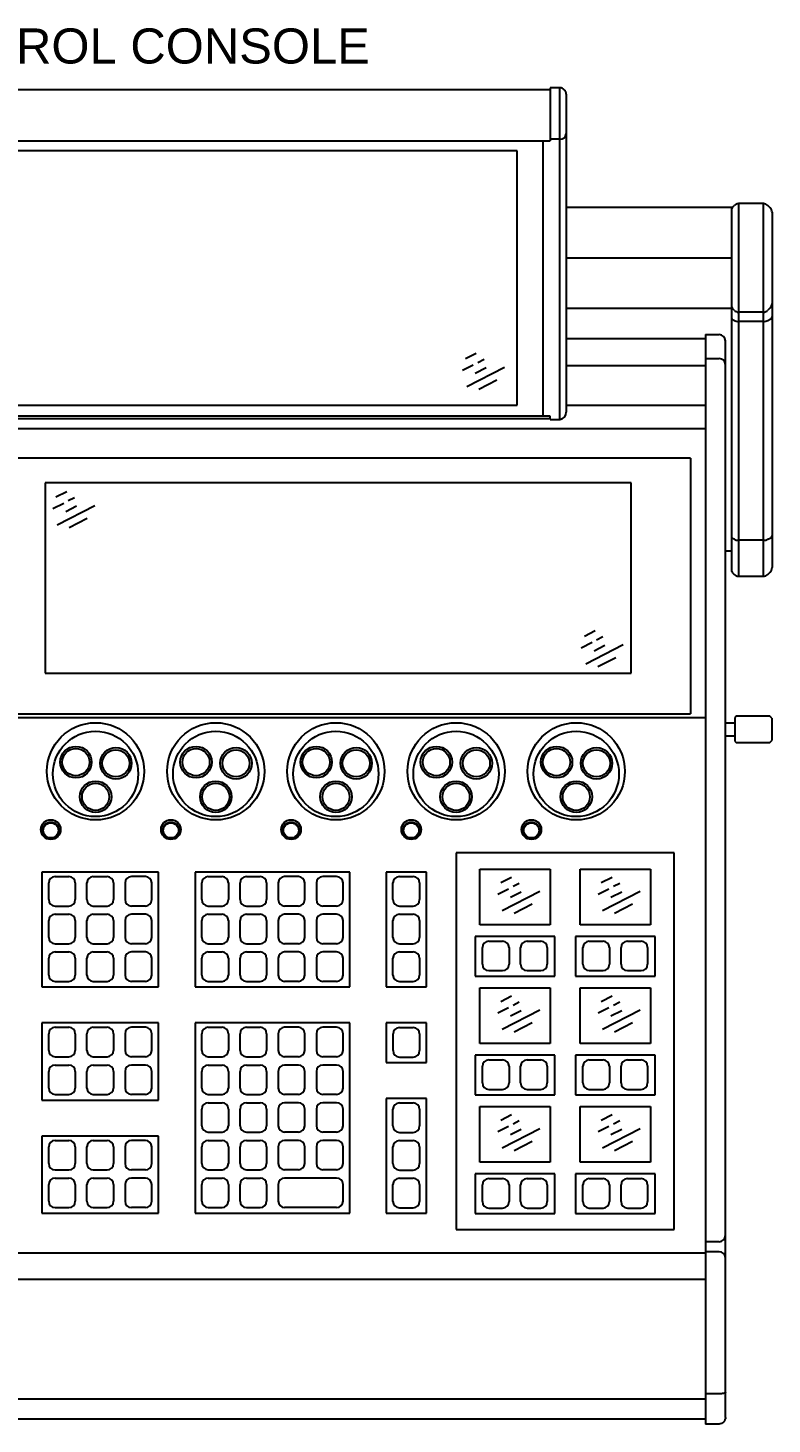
# Model space of a CAD drawing. Extents: x -49 to 275, y -8 to 142.
# Drawn here: x 237.09 to 251.68, y 16.34 to 43.7 of the extents above; entities that cross this region are included whole.
import ezdxf
from ezdxf.enums import TextEntityAlignment as Align

# ---------------------------------------------------------------- set-up
doc = ezdxf.new("R2010")
doc.units = 0
doc.header["$LTSCALE"] = 0.5
doc.header["$MEASUREMENT"] = 0
doc.layers.add('OBJECT', color=7, linetype='CONTINUOUS')
doc.layers.add('RISER', color=7, linetype='CONTINUOUS')
doc.styles.add('ARIAL', font='arial.ttf')

# ---------------------------------------------------------------- blocks, each defined once
blk = doc.blocks.new('*U74')
at = {"layer": 'RISER'}
for p, q in [((-11.092, 13.026), (11.073, 13.026)), ((14.118, 8.224), (14.118, -13.13)), ((14.118, 8.224), (14.386, 8.224)), ((11.388, 8.146), (14.118, 8.146)), ((14.511, -13), (14.511, 8.099)), ((9.414, 7.751), (9.626, 7.86)), ((9.656, 7.679), (9.778, 7.742)), ((14.118, 7.751), (14.386, 7.751)), ((9.354, 7.524), (9.566, 7.633)), ((9.441, 7.208), (10.177, 7.586)), ((9.605, 7.466), (9.817, 7.575)), ((14.118, 7.612), (11.388, 7.612)), ((9.676, 7.154), (10.029, 7.335)), ((14.118, 6.83), (11.388, 6.83)), ((14.118, 6.374), (-14.098, 6.374)), ((13.829, 5.8), (-13.79, 5.8)), ((13.829, 5.8), (13.829, 0.788)), ((12.664, 5.315), (1.174, 5.315)), ((1.174, 5.315), (1.174, 1.584)), ((12.664, 1.584), (12.664, 5.315)), ((1.386, 5.041), (1.598, 5.15)), ((1.627, 4.969), (1.749, 5.031)), ((1.325, 4.814), (1.537, 4.922)), ((1.412, 4.497), (2.149, 4.875)), ((1.577, 4.755), (1.789, 4.864)), ((1.647, 4.443), (2, 4.625)), ((11.684, 2.085), (11.896, 2.194)), ((11.745, 2.313), (11.956, 2.421)), ((11.986, 2.24), (12.108, 2.303)), ((11.771, 1.769), (12.507, 2.147)), ((11.936, 2.027), (12.147, 2.136)), ((12.006, 1.715), (12.359, 1.896)), ((1.174, 1.584), (12.664, 1.584)), ((-14.098, 0.72), (14.118, 0.72)), ((-13.79, 0.788), (13.829, 0.788)), ((13.503, -1.932), (9.231, -1.932)), ((9.231, -1.932), (9.231, -9.319)), ((13.503, -9.319), (13.503, -1.932)), ((3.395, -2.314), (1.111, -2.314)), ((1.111, -2.314), (1.111, -4.563)), ((1.368, -2.399), (1.64, -2.399)), ((2.117, -2.399), (2.389, -2.399)), ((3.138, -2.399), (2.866, -2.399)), ((3.395, -4.563), (3.395, -2.314)), ((7.145, -2.314), (4.113, -2.314)), ((4.113, -2.314), (4.113, -4.563)), ((4.37, -2.399), (4.641, -2.399)), ((5.119, -2.399), (5.39, -2.399)), ((6.139, -2.399), (5.868, -2.399)), ((6.888, -2.399), (6.617, -2.399)), ((7.145, -4.563), (7.145, -2.314)), ((8.649, -2.314), (7.861, -2.314)), ((7.861, -2.314), (7.861, -4.563)), ((8.118, -2.399), (8.39, -2.399)), ((8.649, -4.563), (8.649, -2.314)), ((9.693, -3.344), (9.693, -2.257)), ((9.693, -2.257), (11.073, -2.257)), ((10.106, -2.519), (10.318, -2.41)), ((11.073, -2.257), (11.073, -3.344)), ((11.661, -2.257), (13.042, -2.257)), ((11.661, -3.344), (11.661, -2.257)), ((12.075, -2.519), (12.287, -2.41)), ((13.042, -2.257), (13.042, -3.344)), ((1.243, -2.852), (1.243, -2.524)), ((1.765, -2.524), (1.765, -2.852)), ((1.992, -2.852), (1.992, -2.524)), ((2.514, -2.524), (2.514, -2.852)), ((2.741, -2.524), (2.741, -2.852)), ((3.263, -2.852), (3.263, -2.524)), ((4.245, -2.852), (4.245, -2.524)), ((4.766, -2.524), (4.766, -2.852)), ((4.994, -2.852), (4.994, -2.524)), ((5.515, -2.524), (5.515, -2.852)), ((5.743, -2.524), (5.743, -2.852)), ((6.264, -2.852), (6.264, -2.524)), ((6.492, -2.524), (6.492, -2.852)), ((7.013, -2.852), (7.013, -2.524)), ((7.993, -2.852), (7.993, -2.524)), ((8.515, -2.524), (8.515, -2.852)), ((10.046, -2.746), (10.258, -2.637)), ((10.133, -3.062), (10.869, -2.684)), ((10.297, -2.804), (10.509, -2.696)), ((10.348, -2.591), (10.47, -2.528)), ((12.014, -2.746), (12.226, -2.637)), ((12.101, -3.062), (12.838, -2.684)), ((12.266, -2.804), (12.478, -2.696)), ((12.316, -2.591), (12.438, -2.528)), ((1.368, -2.977), (1.64, -2.977)), ((2.117, -2.977), (2.389, -2.977)), ((3.138, -2.977), (2.866, -2.977)), ((4.37, -2.977), (4.641, -2.977)), ((5.119, -2.977), (5.39, -2.977)), ((6.139, -2.977), (5.868, -2.977)), ((6.888, -2.977), (6.617, -2.977)), ((8.118, -2.977), (8.39, -2.977)), ((10.368, -3.116), (10.721, -2.935)), ((12.337, -3.116), (12.689, -2.935)), ((1.243, -3.591), (1.243, -3.263)), ((1.368, -3.138), (1.64, -3.138)), ((1.765, -3.263), (1.765, -3.591)), ((1.992, -3.591), (1.992, -3.263)), ((2.117, -3.138), (2.389, -3.138)), ((2.514, -3.263), (2.514, -3.591)), ((2.741, -3.263), (2.741, -3.591)), ((3.138, -3.138), (2.866, -3.138)), ((3.263, -3.591), (3.263, -3.263)), ((4.245, -3.591), (4.245, -3.263)), ((4.37, -3.138), (4.641, -3.138)), ((4.766, -3.263), (4.766, -3.591)), ((4.994, -3.591), (4.994, -3.263)), ((5.119, -3.138), (5.39, -3.138)), ((5.515, -3.263), (5.515, -3.591)), ((5.743, -3.263), (5.743, -3.591)), ((6.139, -3.138), (5.868, -3.138)), ((6.264, -3.591), (6.264, -3.263)), ((6.492, -3.263), (6.492, -3.591)), ((6.888, -3.138), (6.617, -3.138)), ((7.013, -3.591), (7.013, -3.263)), ((7.993, -3.591), (7.993, -3.263)), ((8.118, -3.138), (8.39, -3.138)), ((8.515, -3.263), (8.515, -3.591)), ((11.073, -3.344), (9.693, -3.344)), ((13.042, -3.344), (11.661, -3.344)), ((1.368, -3.716), (1.64, -3.716)), ((2.117, -3.716), (2.389, -3.716)), ((3.138, -3.716), (2.866, -3.716)), ((4.37, -3.716), (4.641, -3.716)), ((5.119, -3.716), (5.39, -3.716)), ((6.139, -3.716), (5.868, -3.716)), ((6.888, -3.716), (6.617, -3.716)), ((8.118, -3.716), (8.39, -3.716)), ((11.165, -3.576), (9.601, -3.576)), ((9.601, -3.576), (9.601, -4.351)), ((9.746, -4.118), (9.746, -3.791)), ((9.871, -3.666), (10.143, -3.666)), ((10.268, -3.791), (10.268, -4.118)), ((10.496, -4.118), (10.496, -3.791)), ((10.621, -3.666), (10.893, -3.666)), ((11.018, -3.791), (11.018, -4.118)), ((11.165, -4.351), (11.165, -3.576)), ((13.134, -3.576), (11.569, -3.576)), ((11.569, -3.576), (11.569, -4.351)), ((11.715, -4.118), (11.715, -3.791)), ((11.84, -3.666), (12.111, -3.666)), ((12.236, -3.791), (12.236, -4.118)), ((12.465, -4.118), (12.465, -3.791)), ((12.59, -3.666), (12.861, -3.666)), ((12.986, -3.791), (12.986, -4.118)), ((13.134, -4.351), (13.134, -3.576)), ((1.243, -4.329), (1.243, -4.002)), ((1.368, -3.877), (1.64, -3.877)), ((1.765, -4.002), (1.765, -4.329)), ((1.992, -4.329), (1.992, -4.002)), ((2.117, -3.877), (2.389, -3.877)), ((2.514, -4.002), (2.514, -4.329)), ((2.741, -4.002), (2.741, -4.329)), ((3.138, -3.877), (2.866, -3.877)), ((3.263, -4.329), (3.263, -4.002)), ((4.245, -4.329), (4.245, -4.002)), ((4.37, -3.877), (4.641, -3.877)), ((4.766, -4.002), (4.766, -4.329)), ((4.994, -4.329), (4.994, -4.002)), ((5.119, -3.877), (5.39, -3.877)), ((5.515, -4.002), (5.515, -4.329)), ((5.743, -4.002), (5.743, -4.329)), ((6.139, -3.877), (5.868, -3.877)), ((6.264, -4.329), (6.264, -4.002)), ((6.492, -4.002), (6.492, -4.329)), ((6.888, -3.877), (6.617, -3.877)), ((7.013, -4.329), (7.013, -4.002)), ((7.993, -4.329), (7.993, -4.002)), ((8.118, -3.877), (8.39, -3.877)), ((8.515, -4.002), (8.515, -4.329)), ((9.601, -4.351), (11.165, -4.351)), ((9.871, -4.243), (10.143, -4.243)), ((10.621, -4.243), (10.893, -4.243)), ((11.569, -4.351), (13.134, -4.351)), ((11.84, -4.243), (12.111, -4.243)), ((12.59, -4.243), (12.861, -4.243)), ((1.111, -4.563), (3.395, -4.563)), ((1.368, -4.454), (1.64, -4.454)), ((2.117, -4.454), (2.389, -4.454)), ((3.138, -4.454), (2.866, -4.454)), ((4.113, -4.563), (7.145, -4.563)), ((4.37, -4.454), (4.641, -4.454)), ((5.119, -4.454), (5.39, -4.454)), ((6.139, -4.454), (5.868, -4.454)), ((6.888, -4.454), (6.617, -4.454)), ((7.861, -4.563), (8.649, -4.563)), ((8.118, -4.454), (8.39, -4.454)), ((9.693, -4.583), (11.073, -4.583)), ((9.693, -5.671), (9.693, -4.583)), ((11.073, -4.583), (11.073, -5.671)), ((11.661, -4.583), (13.042, -4.583)), ((11.661, -5.671), (11.661, -4.583)), ((13.042, -4.583), (13.042, -5.671)), ((10.106, -4.845), (10.318, -4.736)), ((10.348, -4.917), (10.47, -4.855)), ((12.075, -4.845), (12.287, -4.736)), ((12.316, -4.917), (12.438, -4.855)), ((10.046, -5.072), (10.258, -4.964)), ((10.133, -5.389), (10.869, -5.011)), ((10.297, -5.131), (10.509, -5.022)), ((12.014, -5.072), (12.226, -4.964)), ((12.101, -5.389), (12.838, -5.011)), ((12.266, -5.131), (12.478, -5.022)), ((3.395, -5.269), (1.111, -5.269)), ((1.111, -5.269), (1.111, -6.779)), ((1.368, -5.354), (1.64, -5.354)), ((2.117, -5.354), (2.389, -5.354)), ((3.138, -5.354), (2.866, -5.354)), ((3.395, -6.779), (3.395, -5.269)), ((7.145, -5.269), (4.113, -5.269)), ((4.113, -5.269), (4.113, -8.995)), ((4.37, -5.354), (4.641, -5.354)), ((5.119, -5.354), (5.39, -5.354)), ((6.139, -5.354), (5.868, -5.354)), ((6.888, -5.354), (6.617, -5.354)), ((7.145, -8.995), (7.145, -5.269)), ((8.649, -5.269), (7.861, -5.269)), ((7.861, -5.269), (7.861, -6.044)), ((8.119, -5.359), (8.391, -5.359)), ((8.649, -6.044), (8.649, -5.269)), ((10.368, -5.442), (10.721, -5.261)), ((12.337, -5.442), (12.689, -5.261)), ((1.243, -5.807), (1.243, -5.479)), ((1.765, -5.479), (1.765, -5.807)), ((1.992, -5.807), (1.992, -5.479)), ((2.514, -5.479), (2.514, -5.807)), ((2.741, -5.479), (2.741, -5.807)), ((3.263, -5.807), (3.263, -5.479)), ((4.245, -5.807), (4.245, -5.479)), ((4.766, -5.479), (4.766, -5.807)), ((4.994, -5.807), (4.994, -5.479)), ((5.515, -5.479), (5.515, -5.807)), ((5.743, -5.479), (5.743, -5.807)), ((6.264, -5.807), (6.264, -5.479)), ((6.492, -5.479), (6.492, -5.807)), ((7.013, -5.807), (7.013, -5.479)), ((7.994, -5.811), (7.994, -5.484)), ((8.516, -5.484), (8.516, -5.811)), ((11.073, -5.671), (9.693, -5.671)), ((13.042, -5.671), (11.661, -5.671)), ((1.368, -5.932), (1.64, -5.932)), ((2.117, -5.932), (2.389, -5.932)), ((3.138, -5.932), (2.866, -5.932)), ((4.37, -5.932), (4.641, -5.932)), ((5.119, -5.932), (5.39, -5.932)), ((6.139, -5.932), (5.868, -5.932)), ((6.888, -5.932), (6.617, -5.932)), ((8.119, -5.936), (8.391, -5.936)), ((11.165, -5.902), (9.601, -5.902)), ((9.601, -5.902), (9.601, -6.678)), ((9.871, -5.992), (10.143, -5.992)), ((10.621, -5.992), (10.893, -5.992)), ((11.165, -6.678), (11.165, -5.902)), ((13.134, -5.902), (11.569, -5.902)), ((11.569, -5.902), (11.569, -6.678)), ((11.84, -5.992), (12.111, -5.992)), ((12.59, -5.992), (12.861, -5.992)), ((13.134, -6.678), (13.134, -5.902)), ((1.243, -6.545), (1.243, -6.218)), ((1.368, -6.093), (1.64, -6.093)), ((1.765, -6.218), (1.765, -6.545)), ((1.992, -6.545), (1.992, -6.218)), ((2.117, -6.093), (2.389, -6.093)), ((2.514, -6.218), (2.514, -6.545)), ((2.741, -6.218), (2.741, -6.545)), ((3.138, -6.093), (2.866, -6.093)), ((3.263, -6.545), (3.263, -6.218)), ((4.245, -6.545), (4.245, -6.218)), ((4.37, -6.093), (4.641, -6.093)), ((4.766, -6.218), (4.766, -6.545)), ((4.994, -6.545), (4.994, -6.218)), ((5.119, -6.093), (5.39, -6.093)), ((5.515, -6.218), (5.515, -6.545)), ((5.743, -6.218), (5.743, -6.545)), ((6.139, -6.093), (5.868, -6.093)), ((6.264, -6.545), (6.264, -6.218)), ((6.492, -6.218), (6.492, -6.545)), ((6.888, -6.093), (6.617, -6.093)), ((7.013, -6.545), (7.013, -6.218)), ((7.861, -6.044), (8.649, -6.044)), ((9.746, -6.445), (9.746, -6.117)), ((10.268, -6.117), (10.268, -6.445)), ((10.496, -6.445), (10.496, -6.117)), ((11.018, -6.117), (11.018, -6.445)), ((11.715, -6.445), (11.715, -6.117)), ((12.236, -6.117), (12.236, -6.445)), ((12.465, -6.445), (12.465, -6.117)), ((12.986, -6.117), (12.986, -6.445)), ((1.111, -6.779), (3.395, -6.779)), ((1.368, -6.67), (1.64, -6.67)), ((2.117, -6.67), (2.389, -6.67)), ((3.138, -6.67), (2.866, -6.67)), ((4.37, -6.67), (4.641, -6.67)), ((4.37, -6.831), (4.641, -6.831)), ((5.119, -6.67), (5.39, -6.67)), ((5.119, -6.831), (5.39, -6.831)), ((6.139, -6.67), (5.868, -6.67)), ((6.139, -6.831), (5.868, -6.831)), ((6.888, -6.67), (6.617, -6.67)), ((6.888, -6.831), (6.617, -6.831)), ((8.649, -6.75), (7.861, -6.75)), ((7.861, -6.75), (7.861, -8.999)), ((8.118, -6.835), (8.39, -6.835)), ((8.649, -8.999), (8.649, -6.75)), ((9.601, -6.678), (11.165, -6.678)), ((9.871, -6.57), (10.143, -6.57)), ((10.621, -6.57), (10.893, -6.57)), ((11.569, -6.678), (13.134, -6.678)), ((11.84, -6.57), (12.111, -6.57)), ((12.59, -6.57), (12.861, -6.57)), ((4.245, -7.284), (4.245, -6.956)), ((4.766, -6.956), (4.766, -7.284)), ((4.994, -7.284), (4.994, -6.956)), ((5.515, -6.956), (5.515, -7.284)), ((5.743, -6.956), (5.743, -7.284)), ((6.264, -7.284), (6.264, -6.956)), ((6.492, -6.956), (6.492, -7.284)), ((7.013, -7.284), (7.013, -6.956)), ((7.993, -7.288), (7.993, -6.96)), ((8.515, -6.96), (8.515, -7.288)), ((9.693, -6.909), (11.073, -6.909)), ((9.693, -7.997), (9.693, -6.909)), ((10.106, -7.171), (10.318, -7.062)), ((11.073, -6.909), (11.073, -7.997)), ((11.661, -6.909), (13.042, -6.909)), ((11.661, -7.997), (11.661, -6.909)), ((12.075, -7.171), (12.287, -7.062)), ((13.042, -6.909), (13.042, -7.997)), ((10.046, -7.399), (10.258, -7.29)), ((10.133, -7.715), (10.869, -7.337)), ((10.297, -7.457), (10.509, -7.348)), ((10.348, -7.244), (10.47, -7.181)), ((12.014, -7.399), (12.226, -7.29)), ((12.101, -7.715), (12.838, -7.337)), ((12.266, -7.457), (12.478, -7.348)), ((12.316, -7.244), (12.438, -7.181)), ((3.395, -7.487), (1.111, -7.487)), ((1.111, -7.487), (1.111, -8.997)), ((1.368, -7.572), (1.64, -7.572)), ((2.117, -7.572), (2.389, -7.572)), ((3.138, -7.572), (2.866, -7.572)), ((3.395, -8.997), (3.395, -7.487)), ((4.37, -7.409), (4.641, -7.409)), ((4.37, -7.57), (4.641, -7.57)), ((5.119, -7.409), (5.39, -7.409)), ((5.119, -7.57), (5.39, -7.57)), ((6.139, -7.409), (5.868, -7.409)), ((6.139, -7.57), (5.868, -7.57)), ((6.888, -7.409), (6.617, -7.409)), ((6.888, -7.57), (6.617, -7.57)), ((8.118, -7.413), (8.39, -7.413)), ((8.118, -7.574), (8.39, -7.574)), ((10.368, -7.769), (10.721, -7.588)), ((12.337, -7.769), (12.689, -7.588)), ((1.243, -8.024), (1.243, -7.697)), ((1.765, -7.697), (1.765, -8.024)), ((1.992, -8.024), (1.992, -7.697)), ((2.514, -7.697), (2.514, -8.024)), ((2.741, -7.697), (2.741, -8.024)), ((3.263, -8.024), (3.263, -7.697)), ((4.245, -8.022), (4.245, -7.695)), ((4.766, -7.695), (4.766, -8.022)), ((4.994, -8.022), (4.994, -7.695)), ((5.515, -7.695), (5.515, -8.022)), ((5.743, -7.695), (5.743, -8.022)), ((6.264, -8.022), (6.264, -7.695)), ((6.492, -7.695), (6.492, -8.022)), ((7.013, -8.022), (7.013, -7.695)), ((7.993, -8.026), (7.993, -7.699)), ((8.515, -7.699), (8.515, -8.026)), ((1.368, -8.149), (1.64, -8.149)), ((2.117, -8.149), (2.389, -8.149)), ((3.138, -8.149), (2.866, -8.149)), ((4.37, -8.147), (4.641, -8.147)), ((5.119, -8.147), (5.39, -8.147)), ((6.139, -8.147), (5.868, -8.147)), ((6.888, -8.147), (6.617, -8.147)), ((8.118, -8.151), (8.39, -8.151)), ((11.073, -7.997), (9.693, -7.997)), ((13.042, -7.997), (11.661, -7.997)), ((1.243, -8.763), (1.243, -8.435)), ((1.368, -8.31), (1.64, -8.31)), ((1.765, -8.435), (1.765, -8.763)), ((1.992, -8.763), (1.992, -8.435)), ((2.117, -8.31), (2.389, -8.31)), ((2.514, -8.435), (2.514, -8.763)), ((2.741, -8.435), (2.741, -8.763)), ((3.138, -8.31), (2.866, -8.31)), ((3.263, -8.763), (3.263, -8.435)), ((4.245, -8.761), (4.245, -8.433)), ((4.37, -8.308), (4.641, -8.308)), ((4.766, -8.433), (4.766, -8.761)), ((4.994, -8.761), (4.994, -8.433)), ((5.119, -8.308), (5.39, -8.308)), ((5.515, -8.433), (5.515, -8.761)), ((5.743, -8.433), (5.743, -8.761)), ((6.888, -8.308), (5.868, -8.308)), ((7.013, -8.761), (7.013, -8.433)), ((7.993, -8.765), (7.993, -8.437)), ((8.118, -8.312), (8.39, -8.312)), ((8.515, -8.437), (8.515, -8.765)), ((11.165, -8.228), (9.601, -8.228)), ((9.601, -8.228), (9.601, -9.004)), ((9.746, -8.771), (9.746, -8.443)), ((9.871, -8.318), (10.143, -8.318)), ((10.268, -8.443), (10.268, -8.771)), ((10.496, -8.771), (10.496, -8.443)), ((10.621, -8.318), (10.893, -8.318)), ((11.018, -8.443), (11.018, -8.771)), ((11.165, -9.004), (11.165, -8.228)), ((13.134, -8.228), (11.569, -8.228)), ((11.569, -8.228), (11.569, -9.004)), ((11.715, -8.771), (11.715, -8.443)), ((11.84, -8.318), (12.111, -8.318)), ((12.236, -8.443), (12.236, -8.771)), ((12.465, -8.771), (12.465, -8.443)), ((12.59, -8.318), (12.861, -8.318)), ((12.986, -8.443), (12.986, -8.771)), ((13.134, -9.004), (13.134, -8.228)), ((1.111, -8.997), (3.395, -8.997)), ((1.368, -8.888), (1.64, -8.888)), ((2.117, -8.888), (2.389, -8.888)), ((3.138, -8.888), (2.866, -8.888)), ((4.113, -8.995), (7.145, -8.995)), ((4.37, -8.886), (4.641, -8.886)), ((5.119, -8.886), (5.39, -8.886)), ((6.888, -8.886), (5.868, -8.886)), ((7.861, -8.999), (8.649, -8.999)), ((8.118, -8.89), (8.39, -8.89)), ((9.601, -9.004), (11.165, -9.004)), ((9.871, -8.896), (10.143, -8.896)), ((10.621, -8.896), (10.893, -8.896)), ((11.569, -9.004), (13.134, -9.004)), ((11.84, -8.896), (12.111, -8.896)), ((12.59, -8.896), (12.861, -8.896)), ((9.231, -9.319), (13.503, -9.319)), ((14.386, -9.557), (14.118, -9.557)), ((-14.098, -9.774), (14.118, -9.774)), ((14.386, -9.754), (14.118, -9.754)), ((14.118, -10.294), (-14.098, -10.294)), ((14.386, -12.538), (14.118, -12.538)), ((14.118, -12.645), (-14.098, -12.645)), ((-14.098, -13.026), (14.118, -13.026)), ((14.386, -13.13), (14.118, -13.13))]:
    blk.add_line(p, q, dxfattribs=at)
at = {"layer": 'RISER', "color": 7, "linetype": 'Continuous', "lineweight": 25}
for p, q in [((11.231, 13.058), (11.073, 13.058)), ((11.073, 13.058), (11.073, 12.021)), ((11.263, 13.059), (11.231, 13.059)), ((11.263, 6.562), (11.263, 13.056)), ((11.388, 12.932), (11.388, 6.702)), ((11.263, 12.052), (11.073, 12.052)), ((-11.092, 12.021), (11.073, 12.021)), ((10.427, 11.824), (-10.447, 11.824)), ((10.427, 6.839), (10.427, 11.824)), ((10.937, 6.626), (10.937, 12.021)), ((14.638, 10.711), (11.388, 10.711)), ((14.638, 3.58), (14.638, 10.711)), ((14.649, 10.722), (14.68, 10.753)), ((15.255, 10.789), (14.768, 10.789)), ((14.768, 10.789), (14.768, 3.485)), ((15.255, 3.485), (15.255, 10.789)), ((15.388, 10.708), (15.343, 10.753)), ((15.425, 10.62), (15.425, 3.655)), ((11.388, 9.726), (14.638, 9.726)), ((11.388, 8.742), (14.638, 8.742)), ((14.68, 8.7), (14.649, 8.731)), ((14.68, 8.498), (14.649, 8.514)), ((15.255, 8.663), (14.768, 8.663)), ((15.388, 8.745), (15.343, 8.7)), ((15.343, 8.498), (15.388, 8.522)), ((15.255, 8.478), (14.768, 8.478)), ((11.073, 6.626), (-11.092, 6.626)), ((-11.092, 6.579), (11.073, 6.579)), ((-10.447, 6.839), (10.427, 6.839)), ((11.073, 6.562), (11.073, 6.626)), ((11.073, 6.561), (11.231, 6.561)), ((11.224, 6.561), (11.268, 6.561)), ((14.637, 5.185), (14.638, 5.184)), ((14.631, 4.664), (14.631, 4.664)), ((14.68, 4.21), (14.649, 4.226)), ((15.255, 4.191), (14.768, 4.191)), ((15.343, 4.21), (15.388, 4.234)), ((14.511, 3.985), (14.638, 3.985)), ((15.343, 3.522), (15.388, 3.567)), ((14.649, 3.553), (14.68, 3.522)), ((14.768, 3.485), (15.255, 3.485)), ((14.702, 0.61), (14.511, 0.61)), ((14.721, 0.741), (14.702, 0.721)), ((14.702, 0.249), (14.702, 0.721)), ((15.382, 0.741), (14.721, 0.741)), ((15.421, 0.702), (15.382, 0.741)), ((15.421, 0.702), (15.421, 0.269)), ((14.511, 0.36), (14.702, 0.36)), ((14.702, 0.249), (14.721, 0.229)), ((14.721, 0.232), (14.721, 0.229)), ((14.721, 0.229), (15.382, 0.229)), ((14.732, 0.232), (14.732, 0.229)), ((15.382, 0.229), (15.421, 0.269))]:
    blk.add_line(p, q, dxfattribs=at)
at = {"layer": 'RISER', "flags": 128}
blk.add_lwpolyline([(14.511, -12.503), (14.509, -12.51), (14.502, -12.517), (14.49, -12.523), (14.475, -12.528), (14.456, -12.533), (14.434, -12.536), (14.411, -12.538), (14.386, -12.538)], dxfattribs=at)
at = {"layer": 'RISER'}
for centre, radius in [((2.162, -0.337), 0.953), ((4.518, -0.337), 0.953), ((6.874, -0.337), 0.953), ((9.23, -0.337), 0.953), ((11.586, -0.337), 0.953), ((2.162, -0.388), 0.836), ((4.518, -0.388), 0.836), ((6.874, -0.388), 0.836), ((9.23, -0.388), 0.836), ((11.586, -0.388), 0.836), ((1.776, -0.157), 0.309), ((1.776, -0.157), 0.266), ((2.56, -0.18), 0.309), ((2.56, -0.18), 0.266), ((4.132, -0.157), 0.309), ((4.132, -0.157), 0.266), ((4.916, -0.18), 0.309), ((4.916, -0.18), 0.266), ((6.488, -0.157), 0.309), ((6.488, -0.157), 0.266), ((7.272, -0.18), 0.309), ((7.272, -0.18), 0.266), ((8.844, -0.157), 0.309), ((8.844, -0.157), 0.266), ((9.628, -0.18), 0.309), ((9.628, -0.18), 0.266), ((11.2, -0.157), 0.309), ((11.2, -0.157), 0.266), ((11.983, -0.18), 0.309), ((11.983, -0.18), 0.266), ((2.163, -0.836), 0.309), ((4.519, -0.836), 0.309), ((6.875, -0.836), 0.309), ((9.23, -0.836), 0.309), ((11.586, -0.836), 0.309), ((2.163, -0.836), 0.266), ((4.519, -0.836), 0.266), ((6.875, -0.836), 0.266), ((9.23, -0.836), 0.266), ((11.586, -0.836), 0.266), ((1.284, -1.479), 0.193), ((1.284, -1.494), 0.163), ((1.284, -1.494), 0.149), ((3.639, -1.479), 0.193), ((3.639, -1.494), 0.163), ((3.639, -1.494), 0.149), ((5.995, -1.479), 0.193), ((5.995, -1.494), 0.163), ((5.995, -1.494), 0.149), ((8.351, -1.479), 0.193), ((8.351, -1.494), 0.163), ((8.351, -1.494), 0.149), ((10.707, -1.479), 0.193), ((10.707, -1.494), 0.163), ((10.707, -1.494), 0.149)]:
    blk.add_circle(centre, radius, dxfattribs=at)
at = {"layer": 'RISER', "color": 7, "linetype": 'Continuous', "lineweight": 25}
for centre, radius, start, end in [((11.263, 12.934), 0.125, 0.0054, 90.2294), ((11.273, 12.168), 0.116, 265.2519, 353.2086), ((14.677, 10.694), 0.0394, 135, 180), ((14.768, 10.664), 0.125, 90, 135), ((15.255, 10.664), 0.125, 45, 90), ((15.3, 10.62), 0.125, 0, 45), ((14.677, 8.759), 0.0394, 180, 225), ((15.3, 8.833), 0.125, 315, 0), ((14.656, 8.531), 0.0183, 187.2472, 248.7791), ((14.768, 8.788), 0.125, 225, 270), ((14.764, 8.672), 0.193, 244.0888, 271.151), ((15.255, 8.788), 0.125, 270, 315), ((15.259, 8.672), 0.193, 268.849, 295.9112), ((15.367, 8.576), 0.0581, 291.2209, 352.7528), ((11.25, 6.699), 0.138, 275.331, 1.5521), ((14.656, 4.243), 0.0183, 187.2472, 248.7791), ((14.764, 4.384), 0.193, 244.0888, 271.151), ((15.259, 4.384), 0.193, 268.849, 295.9112), ((15.367, 4.288), 0.0581, 291.2209, 352.7528), ((14.677, 3.58), 0.0394, 180, 225), ((15.3, 3.655), 0.125, 315, 0), ((14.768, 3.61), 0.125, 225, 270), ((15.255, 3.61), 0.125, 270, 315)]:
    blk.add_arc(centre, radius, start, end, dxfattribs=at)
at = {"layer": 'RISER'}
for centre, radius, start, end in [((14.386, 8.099), 0.125, 0, 90), ((14.391, 7.63), 0.121, 2.2456, 92.082), ((1.368, -2.524), 0.125, 90, 180), ((1.64, -2.524), 0.125, 0, 90), ((2.117, -2.524), 0.125, 90, 180), ((2.389, -2.524), 0.125, 0, 90), ((2.866, -2.524), 0.125, 90, 180), ((3.138, -2.524), 0.125, 360, 90), ((4.37, -2.524), 0.125, 90, 180), ((4.641, -2.524), 0.125, 0, 90), ((5.119, -2.524), 0.125, 90, 180), ((5.39, -2.524), 0.125, 0, 90), ((5.868, -2.524), 0.125, 90, 180), ((6.139, -2.524), 0.125, 360, 90), ((6.617, -2.524), 0.125, 90, 180), ((6.888, -2.524), 0.125, 360, 90), ((8.118, -2.524), 0.125, 90, 180), ((8.39, -2.524), 0.125, 0, 90), ((1.368, -2.852), 0.125, 180, 270), ((1.64, -2.852), 0.125, 270, 0), ((2.117, -2.852), 0.125, 180, 270), ((2.389, -2.852), 0.125, 270, 0), ((2.866, -2.852), 0.125, 180, 270), ((3.138, -2.852), 0.125, 270, 360), ((4.37, -2.852), 0.125, 180, 270), ((4.641, -2.852), 0.125, 270, 0), ((5.119, -2.852), 0.125, 180, 270), ((5.39, -2.852), 0.125, 270, 0), ((5.868, -2.852), 0.125, 180, 270), ((6.139, -2.852), 0.125, 270, 360), ((6.617, -2.852), 0.125, 180, 270), ((6.888, -2.852), 0.125, 270, 360), ((8.118, -2.852), 0.125, 180, 270), ((8.39, -2.852), 0.125, 270, 0), ((1.368, -3.263), 0.125, 90, 180), ((1.64, -3.263), 0.125, 0, 90), ((2.117, -3.263), 0.125, 90, 180), ((2.389, -3.263), 0.125, 0, 90), ((2.866, -3.263), 0.125, 90, 180), ((3.138, -3.263), 0.125, 360, 90), ((4.37, -3.263), 0.125, 90, 180), ((4.641, -3.263), 0.125, 0, 90), ((5.119, -3.263), 0.125, 90, 180), ((5.39, -3.263), 0.125, 0, 90), ((5.868, -3.263), 0.125, 90, 180), ((6.139, -3.263), 0.125, 360, 90), ((6.617, -3.263), 0.125, 90, 180), ((6.888, -3.263), 0.125, 360, 90), ((8.118, -3.263), 0.125, 90, 180), ((8.39, -3.263), 0.125, 0, 90), ((1.368, -3.591), 0.125, 180, 270), ((1.64, -3.591), 0.125, 270, 0), ((2.117, -3.591), 0.125, 180, 270), ((2.389, -3.591), 0.125, 270, 0), ((2.866, -3.591), 0.125, 180, 270), ((3.138, -3.591), 0.125, 270, 360), ((4.37, -3.591), 0.125, 180, 270), ((4.641, -3.591), 0.125, 270, 0), ((5.119, -3.591), 0.125, 180, 270), ((5.39, -3.591), 0.125, 270, 0), ((5.868, -3.591), 0.125, 180, 270), ((6.139, -3.591), 0.125, 270, 360), ((6.617, -3.591), 0.125, 180, 270), ((6.888, -3.591), 0.125, 270, 360), ((8.118, -3.591), 0.125, 180, 270), ((8.39, -3.591), 0.125, 270, 0), ((9.871, -3.791), 0.125, 90, 180), ((10.143, -3.791), 0.125, 0, 90), ((10.621, -3.791), 0.125, 90, 180), ((10.893, -3.791), 0.125, 0, 90), ((11.84, -3.791), 0.125, 90, 180), ((12.111, -3.791), 0.125, 0, 90), ((12.59, -3.791), 0.125, 90, 180), ((12.861, -3.791), 0.125, 0, 90), ((1.368, -4.002), 0.125, 90, 180), ((1.64, -4.002), 0.125, 0, 90), ((2.117, -4.002), 0.125, 90, 180), ((2.389, -4.002), 0.125, 0, 90), ((2.866, -4.002), 0.125, 90, 180), ((3.138, -4.002), 0.125, 360, 90), ((4.37, -4.002), 0.125, 90, 180), ((4.641, -4.002), 0.125, 0, 90), ((5.119, -4.002), 0.125, 90, 180), ((5.39, -4.002), 0.125, 0, 90), ((5.868, -4.002), 0.125, 90, 180), ((6.139, -4.002), 0.125, 360, 90), ((6.617, -4.002), 0.125, 90, 180), ((6.888, -4.002), 0.125, 360, 90), ((8.118, -4.002), 0.125, 90, 180), ((8.39, -4.002), 0.125, 0, 90), ((1.368, -4.329), 0.125, 180, 270), ((1.64, -4.329), 0.125, 270, 0), ((2.117, -4.329), 0.125, 180, 270), ((2.389, -4.329), 0.125, 270, 0), ((2.866, -4.329), 0.125, 180, 270), ((3.138, -4.329), 0.125, 270, 360), ((4.37, -4.329), 0.125, 180, 270), ((4.641, -4.329), 0.125, 270, 0), ((5.119, -4.329), 0.125, 180, 270), ((5.39, -4.329), 0.125, 270, 0), ((5.868, -4.329), 0.125, 180, 270), ((6.139, -4.329), 0.125, 270, 360), ((6.617, -4.329), 0.125, 180, 270), ((6.888, -4.329), 0.125, 270, 360), ((8.118, -4.329), 0.125, 180, 270), ((8.39, -4.329), 0.125, 270, 0), ((9.871, -4.118), 0.125, 180, 270), ((10.143, -4.118), 0.125, 270, 0), ((10.621, -4.118), 0.125, 180, 270), ((10.893, -4.118), 0.125, 270, 0), ((11.84, -4.118), 0.125, 180, 270), ((12.111, -4.118), 0.125, 270, 0), ((12.59, -4.118), 0.125, 180, 270), ((12.861, -4.118), 0.125, 270, 0), ((1.368, -5.479), 0.125, 90, 180), ((1.64, -5.479), 0.125, 0, 90), ((2.117, -5.479), 0.125, 90, 180), ((2.389, -5.479), 0.125, 0, 90), ((2.866, -5.479), 0.125, 90, 180), ((3.138, -5.479), 0.125, 360, 90), ((4.37, -5.479), 0.125, 90, 180), ((4.641, -5.479), 0.125, 0, 90), ((5.119, -5.479), 0.125, 90, 180), ((5.39, -5.479), 0.125, 0, 90), ((5.868, -5.479), 0.125, 90, 180), ((6.139, -5.479), 0.125, 360, 90), ((6.617, -5.479), 0.125, 90, 180), ((6.888, -5.479), 0.125, 360, 90), ((8.119, -5.484), 0.125, 90, 180), ((8.391, -5.484), 0.125, 0, 90), ((1.368, -5.807), 0.125, 180, 270), ((1.64, -5.807), 0.125, 270, 0), ((2.117, -5.807), 0.125, 180, 270), ((2.389, -5.807), 0.125, 270, 0), ((2.866, -5.807), 0.125, 180, 270), ((3.138, -5.807), 0.125, 270, 360), ((4.37, -5.807), 0.125, 180, 270), ((4.641, -5.807), 0.125, 270, 0), ((5.119, -5.807), 0.125, 180, 270), ((5.39, -5.807), 0.125, 270, 0), ((5.868, -5.807), 0.125, 180, 270), ((6.139, -5.807), 0.125, 270, 360), ((6.617, -5.807), 0.125, 180, 270), ((6.888, -5.807), 0.125, 270, 360), ((8.119, -5.811), 0.125, 180, 270), ((8.391, -5.811), 0.125, 270, 0), ((9.871, -6.117), 0.125, 90, 180), ((10.143, -6.117), 0.125, 0, 90), ((10.621, -6.117), 0.125, 90, 180), ((10.893, -6.117), 0.125, 0, 90), ((11.84, -6.117), 0.125, 90, 180), ((12.111, -6.117), 0.125, 0, 90), ((12.59, -6.117), 0.125, 90, 180), ((12.861, -6.117), 0.125, 0, 90), ((1.368, -6.218), 0.125, 90, 180), ((1.64, -6.218), 0.125, 0, 90), ((2.117, -6.218), 0.125, 90, 180), ((2.389, -6.218), 0.125, 0, 90), ((2.866, -6.218), 0.125, 90, 180), ((3.138, -6.218), 0.125, 360, 90), ((4.37, -6.218), 0.125, 90, 180), ((4.641, -6.218), 0.125, 0, 90), ((5.119, -6.218), 0.125, 90, 180), ((5.39, -6.218), 0.125, 0, 90), ((5.868, -6.218), 0.125, 90, 180), ((6.139, -6.218), 0.125, 360, 90), ((6.617, -6.218), 0.125, 90, 180), ((6.888, -6.218), 0.125, 360, 90), ((1.368, -6.545), 0.125, 180, 270), ((1.64, -6.545), 0.125, 270, 0), ((2.117, -6.545), 0.125, 180, 270), ((2.389, -6.545), 0.125, 270, 0), ((2.866, -6.545), 0.125, 180, 270), ((3.138, -6.545), 0.125, 270, 360), ((4.37, -6.545), 0.125, 180, 270), ((4.641, -6.545), 0.125, 270, 0), ((5.119, -6.545), 0.125, 180, 270), ((5.39, -6.545), 0.125, 270, 0), ((5.868, -6.545), 0.125, 180, 270), ((6.139, -6.545), 0.125, 270, 360), ((6.617, -6.545), 0.125, 180, 270), ((6.888, -6.545), 0.125, 270, 360), ((9.871, -6.445), 0.125, 180, 270), ((10.143, -6.445), 0.125, 270, 0), ((10.621, -6.445), 0.125, 180, 270), ((10.893, -6.445), 0.125, 270, 0), ((11.84, -6.445), 0.125, 180, 270), ((12.111, -6.445), 0.125, 270, 0), ((12.59, -6.445), 0.125, 180, 270), ((12.861, -6.445), 0.125, 270, 0), ((4.37, -6.956), 0.125, 90, 180), ((4.641, -6.956), 0.125, 0, 90), ((5.119, -6.956), 0.125, 90, 180), ((5.39, -6.956), 0.125, 0, 90), ((5.868, -6.956), 0.125, 90, 180), ((6.139, -6.956), 0.125, 360, 90), ((6.617, -6.956), 0.125, 90, 180), ((6.888, -6.956), 0.125, 360, 90), ((8.118, -6.96), 0.125, 90, 180), ((8.39, -6.96), 0.125, 0, 90), ((4.37, -7.284), 0.125, 180, 270), ((4.641, -7.284), 0.125, 270, 0), ((5.119, -7.284), 0.125, 180, 270), ((5.39, -7.284), 0.125, 270, 0), ((5.868, -7.284), 0.125, 180, 270), ((6.139, -7.284), 0.125, 270, 360), ((6.617, -7.284), 0.125, 180, 270), ((6.888, -7.284), 0.125, 270, 360), ((8.118, -7.288), 0.125, 180, 270), ((8.39, -7.288), 0.125, 270, 0), ((1.368, -7.697), 0.125, 90, 180), ((1.64, -7.697), 0.125, 0, 90), ((2.117, -7.697), 0.125, 90, 180), ((2.389, -7.697), 0.125, 0, 90), ((2.866, -7.697), 0.125, 90, 180), ((3.138, -7.697), 0.125, 360, 90), ((4.37, -7.695), 0.125, 90, 180), ((4.641, -7.695), 0.125, 0, 90), ((5.119, -7.695), 0.125, 90, 180), ((5.39, -7.695), 0.125, 0, 90), ((5.868, -7.695), 0.125, 90, 180), ((6.139, -7.695), 0.125, 360, 90), ((6.617, -7.695), 0.125, 90, 180), ((6.888, -7.695), 0.125, 360, 90), ((8.118, -7.699), 0.125, 90, 180), ((8.39, -7.699), 0.125, 0, 90), ((1.368, -8.024), 0.125, 180, 270), ((1.64, -8.024), 0.125, 270, 0), ((2.117, -8.024), 0.125, 180, 270), ((2.389, -8.024), 0.125, 270, 0), ((2.866, -8.024), 0.125, 180, 270), ((3.138, -8.024), 0.125, 270, 360), ((4.37, -8.022), 0.125, 180, 270), ((4.641, -8.022), 0.125, 270, 0), ((5.119, -8.022), 0.125, 180, 270), ((5.39, -8.022), 0.125, 270, 0), ((5.868, -8.022), 0.125, 180, 270), ((6.139, -8.022), 0.125, 270, 360), ((6.617, -8.022), 0.125, 180, 270), ((6.888, -8.022), 0.125, 270, 360), ((8.118, -8.026), 0.125, 180, 270), ((8.39, -8.026), 0.125, 270, 0), ((1.368, -8.435), 0.125, 90, 180), ((1.64, -8.435), 0.125, 0, 90), ((2.117, -8.435), 0.125, 90, 180), ((2.389, -8.435), 0.125, 0, 90), ((2.866, -8.435), 0.125, 90, 180), ((3.138, -8.435), 0.125, 360, 90), ((4.37, -8.433), 0.125, 90, 180), ((4.641, -8.433), 0.125, 0, 90), ((5.119, -8.433), 0.125, 90, 180), ((5.39, -8.433), 0.125, 0, 90), ((5.868, -8.433), 0.125, 90, 180), ((6.888, -8.433), 0.125, 360, 90), ((8.118, -8.437), 0.125, 90, 180), ((8.39, -8.437), 0.125, 0, 90), ((9.871, -8.443), 0.125, 90, 180), ((10.143, -8.443), 0.125, 0, 90), ((10.621, -8.443), 0.125, 90, 180), ((10.893, -8.443), 0.125, 0, 90), ((11.84, -8.443), 0.125, 90, 180), ((12.111, -8.443), 0.125, 0, 90), ((12.59, -8.443), 0.125, 90, 180), ((12.861, -8.443), 0.125, 0, 90), ((1.368, -8.763), 0.125, 180, 270), ((1.64, -8.763), 0.125, 270, 0), ((2.117, -8.763), 0.125, 180, 270), ((2.389, -8.763), 0.125, 270, 0), ((2.866, -8.763), 0.125, 180, 270), ((3.138, -8.763), 0.125, 270, 360), ((4.37, -8.761), 0.125, 180, 270), ((4.641, -8.761), 0.125, 270, 0), ((5.119, -8.761), 0.125, 180, 270), ((5.39, -8.761), 0.125, 270, 0), ((5.868, -8.761), 0.125, 180, 270), ((6.888, -8.761), 0.125, 270, 360), ((8.118, -8.765), 0.125, 180, 270), ((8.39, -8.765), 0.125, 270, 0), ((9.871, -8.771), 0.125, 180, 270), ((10.143, -8.771), 0.125, 270, 0), ((10.621, -8.771), 0.125, 180, 270), ((10.893, -8.771), 0.125, 270, 0), ((11.84, -8.771), 0.125, 180, 270), ((12.111, -8.771), 0.125, 270, 0), ((12.59, -8.771), 0.125, 180, 270), ((12.861, -8.771), 0.125, 270, 0), ((14.386, -9.432), 0.125, 270, 0), ((14.392, -9.873), 0.119, 3.2138, 92.8882)]:
    blk.add_arc(centre, radius, start, end, dxfattribs=at)
at = {"layer": 'RISER', "extrusion": (0, 0, -1)}
blk.add_ellipse((14.386, -13), major_axis=(0, 0.131), ratio=0.956154, start_param=1.570796, end_param=3.141593, dxfattribs=at)
at = {"layer": 'RISER', "color": 1, "insert": (-0.01, 13.526), "char_height": 0.6875, "attachment_point": 8, "style": 'ARIAL'}
blk.add_mtext('TOUR HOG CONTROL CONSOLE', dxfattribs=at)
at = {"layer": 'RISER', "color": 1, "style": 'ARIAL'}
blk.add_attdef('STATIONID', text='', height=0.688, dxfattribs=at).set_placement((-0.01, 14.626), align=Align.CENTER)
blk.add_attdef('DRAWINGREF', text='', height=0.688, dxfattribs=at).set_placement((-0.007, -13.526), align=Align.TOP_CENTER)

msp = doc.modelspace()

# ---------------------------------------------------------------- block references
at = {"layer": 'OBJECT'}
msp.add_blockref('*U74', (236.251, 29.466), dxfattribs=at)

doc.saveas('drawing.dxf')
